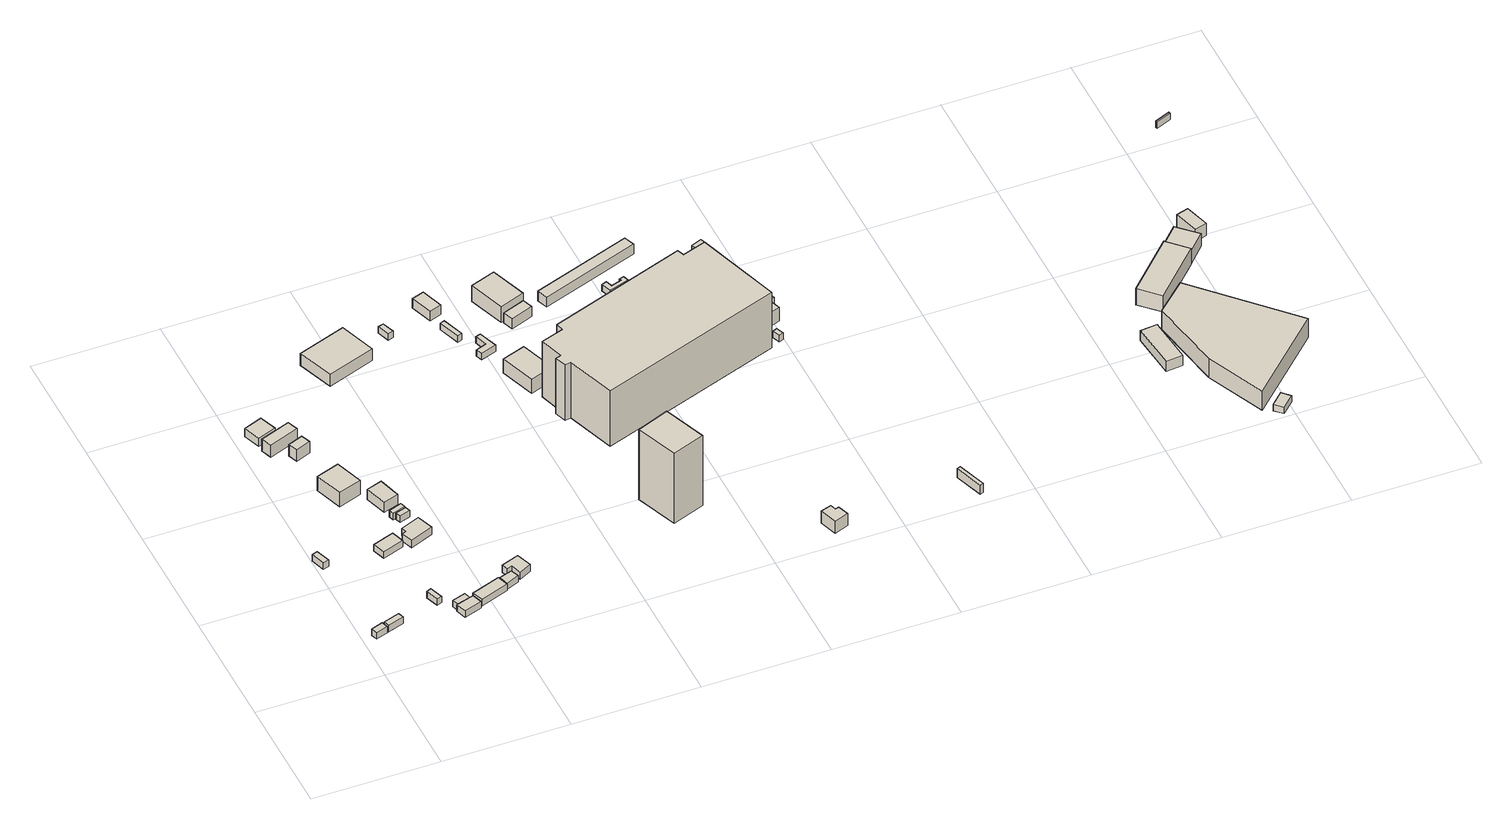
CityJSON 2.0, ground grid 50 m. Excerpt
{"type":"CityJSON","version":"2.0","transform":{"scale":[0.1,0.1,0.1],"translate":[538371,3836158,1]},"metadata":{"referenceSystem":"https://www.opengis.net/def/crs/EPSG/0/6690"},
"CityObjects":{
"building1":{"type":"Building","attributes":{"計測周辺長":15.48,"1/2500図郭":55,"区名":"此花区","町丁目名称":"北港２丁目","街区番号":4,"class":"3001","usage":"431","storeysAboveGround":1,"BuildingDetailAttribute.buildingRoofEdgeArea":13.7,"BuildingDetailAttribute.buildingStructureType":"610","BuildingDetailAttribute.buildingStructureOrgType":"2","BuildingDetailAttribute.detailedUsage":"1720","BuildingDetailAttribute.specifiedBuildingCoverageRate":0.6,"BuildingDetailAttribute.surveyYear":2017,"BuildingTsunamiRiskAttribute.description":"1","BuildingTsunamiRiskAttribute.rank":"2","BuildingTsunamiRiskAttribute.depth":0.93,"BuildingHighTideRiskAttribute.description":"1","BuildingHighTideRiskAttribute.rank":"3","BuildingHighTideRiskAttribute.depth":4.57,"BuildingIDAttribute.prefecture":"27","BuildingIDAttribute.city":"27104"},"geometry":[{"type":"Solid","lod":"1","boundaries":[[[[0,1,2,3]],[[2,4,5,3]],[[1,6,4,2]],[[0,7,6,1]],[[3,5,7,0]],[[4,6,7,5]]]]}]},
"building2":{"type":"Building","attributes":{"計測周辺長":18.63,"1/2500図郭":55,"区名":"此花区","町丁目名称":"北港２丁目","街区番号":4,"class":"3001","usage":"431","storeysAboveGround":1,"BuildingDetailAttribute.buildingRoofEdgeArea":17.08,"BuildingDetailAttribute.buildingStructureType":"610","BuildingDetailAttribute.buildingStructureOrgType":"2","BuildingDetailAttribute.detailedUsage":"1720","BuildingDetailAttribute.specifiedBuildingCoverageRate":0.6,"BuildingDetailAttribute.surveyYear":2017,"BuildingTsunamiRiskAttribute.description":"1","BuildingTsunamiRiskAttribute.rank":"2","BuildingTsunamiRiskAttribute.depth":1.03,"BuildingHighTideRiskAttribute.description":"1","BuildingHighTideRiskAttribute.rank":"3","BuildingHighTideRiskAttribute.depth":4.67,"BuildingIDAttribute.prefecture":"27","BuildingIDAttribute.city":"27104"},"geometry":[{"type":"Solid","lod":"1","boundaries":[[[[8,9,10,11]],[[10,12,13,11]],[[9,14,12,10]],[[8,15,14,9]],[[11,13,15,8]],[[12,14,15,13]]]]}]},
"building3":{"type":"Building","attributes":{"計測周辺長":17.08,"1/2500図郭":55,"区名":"此花区","町丁目名称":"北港２丁目","街区番号":4,"class":"3001","usage":"431","storeysAboveGround":1,"BuildingDetailAttribute.buildingRoofEdgeArea":15.06,"BuildingDetailAttribute.buildingStructureType":"610","BuildingDetailAttribute.buildingStructureOrgType":"2","BuildingDetailAttribute.detailedUsage":"1730","BuildingDetailAttribute.specifiedBuildingCoverageRate":0.6,"BuildingDetailAttribute.surveyYear":2017,"BuildingTsunamiRiskAttribute.description":"1","BuildingTsunamiRiskAttribute.rank":"2","BuildingTsunamiRiskAttribute.depth":1.32,"BuildingHighTideRiskAttribute.description":"1","BuildingHighTideRiskAttribute.rank":"3","BuildingHighTideRiskAttribute.depth":4.96,"BuildingIDAttribute.prefecture":"27","BuildingIDAttribute.city":"27104"},"geometry":[{"type":"Solid","lod":"1","boundaries":[[[[16,17,18,19]],[[18,20,21,19]],[[17,22,20,18]],[[16,23,22,17]],[[19,21,23,16]],[[20,22,23,21]]]]}]},
"building4":{"type":"Building","attributes":{"計測周辺長":14.97,"1/2500図郭":55,"区名":"此花区","町丁目名称":"北港２丁目","街区番号":4,"class":"3001","usage":"431","storeysAboveGround":1,"BuildingDetailAttribute.buildingRoofEdgeArea":10.94,"BuildingDetailAttribute.buildingStructureType":"610","BuildingDetailAttribute.buildingStructureOrgType":"2","BuildingDetailAttribute.detailedUsage":"1720","BuildingDetailAttribute.specifiedBuildingCoverageRate":0.6,"BuildingDetailAttribute.surveyYear":2017,"BuildingTsunamiRiskAttribute.description":"1","BuildingTsunamiRiskAttribute.rank":"2","BuildingTsunamiRiskAttribute.depth":1.37,"BuildingHighTideRiskAttribute.description":"1","BuildingHighTideRiskAttribute.rank":"4","BuildingHighTideRiskAttribute.depth":5.01,"BuildingIDAttribute.prefecture":"27","BuildingIDAttribute.city":"27104"},"geometry":[{"type":"Solid","lod":"1","boundaries":[[[[24,25,26,27]],[[26,28,29,27]],[[25,30,28,26]],[[24,31,30,25]],[[27,29,31,24]],[[28,30,31,29]]]]}]},
"building5":{"type":"Building","attributes":{"class":"3001","BuildingDetailAttribute.specifiedBuildingCoverageRate":0.6,"BuildingDetailAttribute.surveyYear":2017,"BuildingTsunamiRiskAttribute.description":"1","BuildingTsunamiRiskAttribute.rank":"2","BuildingTsunamiRiskAttribute.depth":1.23,"BuildingHighTideRiskAttribute.description":"1","BuildingHighTideRiskAttribute.rank":"3","BuildingHighTideRiskAttribute.depth":4.88,"BuildingIDAttribute.prefecture":"27","BuildingIDAttribute.city":"27104"},"geometry":[{"type":"Solid","lod":"1","boundaries":[[[[32,33,34,35]],[[34,36,37,35]],[[33,38,36,34]],[[32,39,38,33]],[[35,37,39,32]],[[36,38,39,37]]]]}]},
"building6":{"type":"Building","attributes":{"class":"3001","BuildingDetailAttribute.specifiedBuildingCoverageRate":0.6,"BuildingDetailAttribute.surveyYear":2017,"BuildingTsunamiRiskAttribute.description":"1","BuildingTsunamiRiskAttribute.rank":"2","BuildingTsunamiRiskAttribute.depth":1.2,"BuildingHighTideRiskAttribute.description":"1","BuildingHighTideRiskAttribute.rank":"3","BuildingHighTideRiskAttribute.depth":4.84,"BuildingIDAttribute.prefecture":"27","BuildingIDAttribute.city":"27104"},"geometry":[{"type":"Solid","lod":"1","boundaries":[[[[40,41,42,43]],[[42,44,45,43]],[[41,46,44,42]],[[40,47,46,41]],[[43,45,47,40]],[[44,46,47,45]]]]}]},
"building7":{"type":"Building","attributes":{"class":"3001","BuildingDetailAttribute.specifiedBuildingCoverageRate":0.6,"BuildingDetailAttribute.surveyYear":2017,"BuildingTsunamiRiskAttribute.description":"1","BuildingTsunamiRiskAttribute.rank":"2","BuildingTsunamiRiskAttribute.depth":1.22,"BuildingHighTideRiskAttribute.description":"1","BuildingHighTideRiskAttribute.rank":"3","BuildingHighTideRiskAttribute.depth":4.86,"BuildingIDAttribute.prefecture":"27","BuildingIDAttribute.city":"27104"},"geometry":[{"type":"Solid","lod":"1","boundaries":[[[[48,49,50,51,40,43]],[[40,47,45,43]],[[51,52,47,40]],[[50,53,52,51]],[[49,54,53,50]],[[48,55,54,49]],[[43,45,55,48]],[[47,52,53,54,55,45]]]]}]},
"building8":{"type":"Building","attributes":{"class":"3003","measuredHeight":3.9,"BuildingDetailAttribute.specifiedBuildingCoverageRate":0.6,"BuildingDetailAttribute.surveyYear":2017,"BuildingTsunamiRiskAttribute.description":"1","BuildingTsunamiRiskAttribute.rank":"2","BuildingTsunamiRiskAttribute.depth":1.31,"BuildingHighTideRiskAttribute.description":"1","BuildingHighTideRiskAttribute.rank":"3","BuildingHighTideRiskAttribute.depth":4.95,"BuildingIDAttribute.prefecture":"27","BuildingIDAttribute.city":"27104"},"geometry":[{"type":"Solid","lod":"1","boundaries":[[[[56,57,58,59]],[[58,60,61,59]],[[57,62,60,58]],[[56,63,62,57]],[[59,61,63,56]],[[60,62,63,61]]]]}]},
"building9":{"type":"Building","attributes":{"計測周辺長":42.69,"1/2500図郭":55,"区名":"此花区","町丁目名称":"北港２丁目","街区番号":4,"class":"3001","usage":"431","measuredHeight":6.8,"storeysAboveGround":1,"BuildingDetailAttribute.buildingRoofEdgeArea":113,"BuildingDetailAttribute.buildingStructureType":"603","BuildingDetailAttribute.buildingStructureOrgType":"3","BuildingDetailAttribute.detailedUsage":"1730","BuildingDetailAttribute.specifiedBuildingCoverageRate":0.6,"BuildingDetailAttribute.surveyYear":2017,"BuildingTsunamiRiskAttribute.description":"1","BuildingTsunamiRiskAttribute.rank":"2","BuildingTsunamiRiskAttribute.depth":1.46,"BuildingHighTideRiskAttribute.description":"1","BuildingHighTideRiskAttribute.rank":"4","BuildingHighTideRiskAttribute.depth":5.1,"BuildingIDAttribute.prefecture":"27","BuildingIDAttribute.city":"27104"},"geometry":[{"type":"Solid","lod":"1","boundaries":[[[[64,65,66,67]],[[66,68,69,67]],[[65,70,68,66]],[[64,71,70,65]],[[67,69,71,64]],[[68,70,71,69]]]]}]},
"building10":{"type":"Building","attributes":{"計測周辺長":34.88,"1/2500図郭":55,"区名":"此花区","町丁目名称":"北港２丁目","街区番号":4,"class":"3001","usage":"431","measuredHeight":5.6,"storeysAboveGround":1,"BuildingDetailAttribute.buildingRoofEdgeArea":59.3,"BuildingDetailAttribute.buildingStructureType":"610","BuildingDetailAttribute.buildingStructureOrgType":"2","BuildingDetailAttribute.detailedUsage":"1730","BuildingDetailAttribute.specifiedBuildingCoverageRate":0.6,"BuildingDetailAttribute.surveyYear":2017,"BuildingTsunamiRiskAttribute.description":"1","BuildingTsunamiRiskAttribute.rank":"2","BuildingTsunamiRiskAttribute.depth":1.35,"BuildingHighTideRiskAttribute.description":"1","BuildingHighTideRiskAttribute.rank":"3","BuildingHighTideRiskAttribute.depth":4.99,"BuildingIDAttribute.prefecture":"27","BuildingIDAttribute.city":"27104"},"geometry":[{"type":"Solid","lod":"1","boundaries":[[[[72,73,74,75]],[[74,76,77,75]],[[73,78,76,74]],[[72,79,78,73]],[[75,77,79,72]],[[76,78,79,77]]]]}]},
"building11":{"type":"Building","attributes":{"計測周辺長":20.85,"1/2500図郭":55,"区名":"此花区","町丁目名称":"北港２丁目","街区番号":4,"class":"3001","usage":"431","measuredHeight":5.4,"storeysAboveGround":1,"BuildingDetailAttribute.buildingRoofEdgeArea":25.79,"BuildingDetailAttribute.buildingStructureType":"610","BuildingDetailAttribute.buildingStructureOrgType":"2","BuildingDetailAttribute.detailedUsage":"1730","BuildingDetailAttribute.specifiedBuildingCoverageRate":0.6,"BuildingDetailAttribute.surveyYear":2017,"BuildingTsunamiRiskAttribute.description":"1","BuildingTsunamiRiskAttribute.rank":"2","BuildingTsunamiRiskAttribute.depth":1.22,"BuildingHighTideRiskAttribute.description":"1","BuildingHighTideRiskAttribute.rank":"3","BuildingHighTideRiskAttribute.depth":4.86,"BuildingIDAttribute.prefecture":"27","BuildingIDAttribute.city":"27104"},"geometry":[{"type":"Solid","lod":"1","boundaries":[[[[80,81,82,83]],[[82,84,85,83]],[[81,86,84,82]],[[80,87,86,81]],[[83,85,87,80]],[[84,86,87,85]]]]}]},
"building12":{"type":"Building","attributes":{"計測周辺長":33.84,"1/2500図郭":55,"区名":"此花区","町丁目名称":"北港２丁目","街区番号":4,"class":"3001","usage":"431","measuredHeight":3.1,"storeysAboveGround":1,"BuildingDetailAttribute.buildingRoofEdgeArea":57.75,"BuildingDetailAttribute.buildingStructureType":"610","BuildingDetailAttribute.buildingStructureOrgType":"2","BuildingDetailAttribute.detailedUsage":"1720","BuildingDetailAttribute.specifiedBuildingCoverageRate":0.6,"BuildingDetailAttribute.surveyYear":2017,"BuildingTsunamiRiskAttribute.description":"1","BuildingTsunamiRiskAttribute.rank":"2","BuildingTsunamiRiskAttribute.depth":1,"BuildingHighTideRiskAttribute.description":"1","BuildingHighTideRiskAttribute.rank":"3","BuildingHighTideRiskAttribute.depth":4.64,"BuildingIDAttribute.prefecture":"27","BuildingIDAttribute.city":"27104"},"geometry":[{"type":"Solid","lod":"1","boundaries":[[[[88,89,90,91]],[[90,92,93,91]],[[89,94,92,90]],[[88,95,94,89]],[[91,93,95,88]],[[92,94,95,93]]]]}]},
"building13":{"type":"Building","attributes":{"計測周辺長":34.57,"1/2500図郭":55,"区名":"此花区","町丁目名称":"北港２丁目","街区番号":4,"class":"3001","usage":"431","measuredHeight":3.4,"storeysAboveGround":1,"BuildingDetailAttribute.buildingRoofEdgeArea":68.35,"BuildingDetailAttribute.buildingStructureType":"603","BuildingDetailAttribute.buildingStructureOrgType":"3","BuildingDetailAttribute.detailedUsage":"1730","BuildingDetailAttribute.specifiedBuildingCoverageRate":0.6,"BuildingDetailAttribute.surveyYear":2017,"BuildingTsunamiRiskAttribute.description":"1","BuildingTsunamiRiskAttribute.rank":"2","BuildingTsunamiRiskAttribute.depth":1.32,"BuildingHighTideRiskAttribute.description":"1","BuildingHighTideRiskAttribute.rank":"3","BuildingHighTideRiskAttribute.depth":4.97,"BuildingIDAttribute.prefecture":"27","BuildingIDAttribute.city":"27104"},"geometry":[{"type":"Solid","lod":"1","boundaries":[[[[96,97,98,99,100,101]],[[100,102,103,101]],[[99,104,102,100]],[[98,105,104,99]],[[97,106,105,98]],[[96,107,106,97]],[[101,103,107,96]],[[102,104,105,106,107,103]]]]}]},
"building14":{"type":"Building","attributes":{"class":"3001","BuildingDetailAttribute.specifiedBuildingCoverageRate":0.6,"BuildingDetailAttribute.surveyYear":2017,"BuildingTsunamiRiskAttribute.description":"1","BuildingTsunamiRiskAttribute.rank":"2","BuildingTsunamiRiskAttribute.depth":1.26,"BuildingHighTideRiskAttribute.description":"1","BuildingHighTideRiskAttribute.rank":"3","BuildingHighTideRiskAttribute.depth":4.91,"BuildingIDAttribute.prefecture":"27","BuildingIDAttribute.city":"27104"},"geometry":[{"type":"Solid","lod":"1","boundaries":[[[[108,109,110,111]],[[110,112,113,111]],[[109,114,112,110]],[[108,115,114,109]],[[111,113,115,108]],[[112,114,115,113]]]]}]},
"building15":{"type":"Building","attributes":{"class":"3001","BuildingDetailAttribute.specifiedBuildingCoverageRate":0.6,"BuildingDetailAttribute.surveyYear":2017,"BuildingTsunamiRiskAttribute.description":"1","BuildingTsunamiRiskAttribute.rank":"2","BuildingTsunamiRiskAttribute.depth":1.26,"BuildingHighTideRiskAttribute.description":"1","BuildingHighTideRiskAttribute.rank":"3","BuildingHighTideRiskAttribute.depth":4.91,"BuildingIDAttribute.prefecture":"27","BuildingIDAttribute.city":"27104"},"geometry":[{"type":"Solid","lod":"1","boundaries":[[[[116,117,118,119]],[[118,120,121,119]],[[117,122,120,118]],[[116,123,122,117]],[[119,121,123,116]],[[120,122,123,121]]]]}]},
"building16":{"type":"Building","attributes":{"計測周辺長":31.16,"1/2500図郭":55,"区名":"此花区","町丁目名称":"北港２丁目","街区番号":4,"class":"3001","usage":"431","measuredHeight":4.8,"storeysAboveGround":1,"BuildingDetailAttribute.buildingRoofEdgeArea":58.84,"BuildingDetailAttribute.buildingStructureType":"603","BuildingDetailAttribute.buildingStructureOrgType":"3","BuildingDetailAttribute.detailedUsage":"1730","BuildingDetailAttribute.specifiedBuildingCoverageRate":0.6,"BuildingDetailAttribute.surveyYear":2017,"BuildingTsunamiRiskAttribute.description":"1","BuildingTsunamiRiskAttribute.rank":"2","BuildingTsunamiRiskAttribute.depth":1.36,"BuildingHighTideRiskAttribute.description":"1","BuildingHighTideRiskAttribute.rank":"4","BuildingHighTideRiskAttribute.depth":5,"BuildingIDAttribute.prefecture":"27","BuildingIDAttribute.city":"27104"},"geometry":[{"type":"Solid","lod":"1","boundaries":[[[[124,125,126,127]],[[126,128,129,127]],[[125,130,128,126]],[[124,131,130,125]],[[127,129,131,124]],[[128,130,131,129]]]]}]},
"building17":{"type":"Building","attributes":{"計測周辺長":15.34,"1/2500図郭":55,"区名":"此花区","町丁目名称":"北港２丁目","街区番号":4,"class":"3001","usage":"431","storeysAboveGround":1,"BuildingDetailAttribute.buildingRoofEdgeArea":13.35,"BuildingDetailAttribute.buildingStructureType":"610","BuildingDetailAttribute.buildingStructureOrgType":"2","BuildingDetailAttribute.detailedUsage":"1720","BuildingDetailAttribute.specifiedBuildingCoverageRate":0.6,"BuildingDetailAttribute.surveyYear":2017,"BuildingTsunamiRiskAttribute.description":"1","BuildingTsunamiRiskAttribute.rank":"2","BuildingTsunamiRiskAttribute.depth":1,"BuildingHighTideRiskAttribute.description":"1","BuildingHighTideRiskAttribute.rank":"3","BuildingHighTideRiskAttribute.depth":4.64,"BuildingIDAttribute.prefecture":"27","BuildingIDAttribute.city":"27104"},"geometry":[{"type":"Solid","lod":"1","boundaries":[[[[132,133,134,135]],[[134,136,137,135]],[[133,138,136,134]],[[132,139,138,133]],[[135,137,139,132]],[[136,138,139,137]]]]}]},
"building18":{"type":"Building","attributes":{"計測周辺長":18,"1/2500図郭":55,"区名":"此花区","町丁目名称":"北港２丁目","街区番号":4,"class":"3001","usage":"431","measuredHeight":3.4,"storeysAboveGround":1,"BuildingDetailAttribute.buildingRoofEdgeArea":17.06,"BuildingDetailAttribute.buildingStructureType":"610","BuildingDetailAttribute.buildingStructureOrgType":"2","BuildingDetailAttribute.detailedUsage":"1720","BuildingDetailAttribute.specifiedBuildingCoverageRate":0.6,"BuildingDetailAttribute.surveyYear":2017,"BuildingTsunamiRiskAttribute.description":"1","BuildingTsunamiRiskAttribute.rank":"2","BuildingTsunamiRiskAttribute.depth":1.01,"BuildingHighTideRiskAttribute.description":"1","BuildingHighTideRiskAttribute.rank":"3","BuildingHighTideRiskAttribute.depth":4.65,"BuildingIDAttribute.prefecture":"27","BuildingIDAttribute.city":"27104"},"geometry":[{"type":"Solid","lod":"1","boundaries":[[[[140,141,142,143,144,145]],[[144,146,147,145]],[[143,148,146,144]],[[142,149,148,143]],[[141,150,149,142]],[[140,151,150,141]],[[145,147,151,140]],[[146,148,149,150,151,147]]]]}]},
"building19":{"type":"Building","attributes":{"計測周辺長":71.31,"1/2500図郭":55,"区名":"此花区","町丁目名称":"北港２丁目","街区番号":4,"class":"3001","usage":"431","measuredHeight":5.6,"storeysAboveGround":1,"BuildingDetailAttribute.buildingRoofEdgeArea":311.62,"BuildingDetailAttribute.buildingStructureType":"610","BuildingDetailAttribute.buildingStructureOrgType":"2","BuildingDetailAttribute.detailedUsage":"1730","BuildingDetailAttribute.specifiedBuildingCoverageRate":0.6,"BuildingDetailAttribute.surveyYear":2017,"BuildingTsunamiRiskAttribute.description":"1","BuildingTsunamiRiskAttribute.rank":"2","BuildingTsunamiRiskAttribute.depth":1.22,"BuildingHighTideRiskAttribute.description":"1","BuildingHighTideRiskAttribute.rank":"3","BuildingHighTideRiskAttribute.depth":4.86,"BuildingIDAttribute.prefecture":"27","BuildingIDAttribute.city":"27104"},"geometry":[{"type":"Solid","lod":"1","boundaries":[[[[152,153,154,155]],[[154,156,157,155]],[[153,158,156,154]],[[152,159,158,153]],[[155,157,159,152]],[[156,158,159,157]]]]}]},
"building20":{"type":"Building","attributes":{"class":"3001","BuildingDetailAttribute.specifiedBuildingCoverageRate":0.6,"BuildingDetailAttribute.surveyYear":2017,"BuildingTsunamiRiskAttribute.description":"1","BuildingTsunamiRiskAttribute.rank":"2","BuildingTsunamiRiskAttribute.depth":1.18,"BuildingHighTideRiskAttribute.description":"1","BuildingHighTideRiskAttribute.rank":"3","BuildingHighTideRiskAttribute.depth":4.82,"BuildingIDAttribute.prefecture":"27","BuildingIDAttribute.city":"27104"},"geometry":[{"type":"Solid","lod":"1","boundaries":[[[[160,161,162,163]],[[162,164,165,163]],[[161,166,164,162]],[[160,167,166,161]],[[163,165,167,160]],[[164,166,167,165]]]]}]},
"building21":{"type":"Building","attributes":{"class":"3001","measuredHeight":3,"BuildingDetailAttribute.specifiedBuildingCoverageRate":0.6,"BuildingDetailAttribute.surveyYear":2017,"BuildingTsunamiRiskAttribute.description":"1","BuildingTsunamiRiskAttribute.rank":"2","BuildingTsunamiRiskAttribute.depth":0.74,"BuildingHighTideRiskAttribute.description":"1","BuildingHighTideRiskAttribute.rank":"3","BuildingHighTideRiskAttribute.depth":4.38,"BuildingIDAttribute.prefecture":"27","BuildingIDAttribute.city":"27104"},"geometry":[{"type":"Solid","lod":"1","boundaries":[[[[168,169,170,171]],[[170,172,173,171]],[[169,174,172,170]],[[168,175,174,169]],[[171,173,175,168]],[[172,174,175,173]]]]}]},
"building22":{"type":"Building","attributes":{"class":"3001","measuredHeight":4.4,"BuildingDetailAttribute.specifiedBuildingCoverageRate":0.6,"BuildingDetailAttribute.surveyYear":2017,"BuildingTsunamiRiskAttribute.description":"1","BuildingTsunamiRiskAttribute.rank":"2","BuildingTsunamiRiskAttribute.depth":0.67,"BuildingHighTideRiskAttribute.description":"1","BuildingHighTideRiskAttribute.rank":"3","BuildingHighTideRiskAttribute.depth":4.3,"BuildingIDAttribute.prefecture":"27","BuildingIDAttribute.city":"27104"},"geometry":[{"type":"Solid","lod":"1","boundaries":[[[[176,177,178,179]],[[178,180,181,179]],[[177,182,180,178]],[[176,183,182,177]],[[179,181,183,176]],[[180,182,183,181]]]]}]},
"building23":{"type":"Building","attributes":{"class":"3003","measuredHeight":33,"BuildingDetailAttribute.specifiedBuildingCoverageRate":0.6,"BuildingDetailAttribute.surveyYear":2017,"BuildingTsunamiRiskAttribute.description":"1","BuildingTsunamiRiskAttribute.rank":"2","BuildingTsunamiRiskAttribute.depth":1.19,"BuildingHighTideRiskAttribute.description":"1","BuildingHighTideRiskAttribute.rank":"3","BuildingHighTideRiskAttribute.depth":4.83,"BuildingIDAttribute.prefecture":"27","BuildingIDAttribute.city":"27104"},"geometry":[{"type":"Solid","lod":"1","boundaries":[[[[184,185,186,187]],[[186,188,189,187]],[[185,190,188,186]],[[184,191,190,185]],[[187,189,191,184]],[[188,190,191,189]]]]}]},
"building24":{"type":"Building","attributes":{"class":"3001","BuildingDetailAttribute.specifiedBuildingCoverageRate":0.6,"BuildingDetailAttribute.surveyYear":2017,"BuildingTsunamiRiskAttribute.description":"1","BuildingTsunamiRiskAttribute.rank":"2","BuildingTsunamiRiskAttribute.depth":0.76,"BuildingHighTideRiskAttribute.description":"1","BuildingHighTideRiskAttribute.rank":"3","BuildingHighTideRiskAttribute.depth":4.39,"BuildingIDAttribute.prefecture":"27","BuildingIDAttribute.city":"27104"},"geometry":[{"type":"Solid","lod":"1","boundaries":[[[[192,193,194,195,196,197]],[[196,198,199,197]],[[195,200,198,196]],[[194,201,200,195]],[[193,202,201,194]],[[192,203,202,193]],[[197,199,203,192]],[[198,200,201,202,203,199]]]]}]},
"building25":{"type":"Building","attributes":{"class":"3001","measuredHeight":6.6,"BuildingDetailAttribute.specifiedBuildingCoverageRate":0.6,"BuildingDetailAttribute.surveyYear":2017,"BuildingTsunamiRiskAttribute.description":"1","BuildingTsunamiRiskAttribute.rank":"2","BuildingTsunamiRiskAttribute.depth":0.74,"BuildingHighTideRiskAttribute.description":"1","BuildingHighTideRiskAttribute.rank":"3","BuildingHighTideRiskAttribute.depth":4.37,"BuildingIDAttribute.prefecture":"27","BuildingIDAttribute.city":"27104"},"geometry":[{"type":"Solid","lod":"1","boundaries":[[[[204,205,206,207]],[[206,208,209,207]],[[205,210,208,206]],[[204,211,210,205]],[[207,209,211,204]],[[208,210,211,209]]]]}]},
"building26":{"type":"Building","attributes":{"計測周辺長":52.02,"1/2500図郭":55,"区名":"此花区","町丁目名称":"北港２丁目","街区番号":4,"class":"3001","usage":"431","measuredHeight":7.4,"storeysAboveGround":2,"BuildingDetailAttribute.buildingRoofEdgeArea":163.42,"BuildingDetailAttribute.buildingStructureType":"610","BuildingDetailAttribute.buildingStructureOrgType":"2","BuildingDetailAttribute.detailedUsage":"1720","BuildingDetailAttribute.specifiedBuildingCoverageRate":0.6,"BuildingDetailAttribute.surveyYear":2017,"BuildingTsunamiRiskAttribute.description":"1","BuildingTsunamiRiskAttribute.rank":"2","BuildingTsunamiRiskAttribute.depth":0.58,"BuildingHighTideRiskAttribute.description":"1","BuildingHighTideRiskAttribute.rank":"3","BuildingHighTideRiskAttribute.depth":3.92,"BuildingIDAttribute.prefecture":"27","BuildingIDAttribute.city":"27104"},"geometry":[{"type":"Solid","lod":"1","boundaries":[[[[212,213,214,215]],[[214,216,217,215]],[[213,218,216,214]],[[212,219,218,213]],[[215,217,219,212]],[[216,218,219,217]]]]}]},
"building27":{"type":"Building","attributes":{"計測周辺長":28.12,"1/2500図郭":55,"区名":"此花区","町丁目名称":"北港２丁目","街区番号":4,"class":"3003","usage":"431","measuredHeight":4.6,"storeysAboveGround":1,"BuildingDetailAttribute.buildingRoofEdgeArea":42.85,"BuildingDetailAttribute.buildingStructureType":"610","BuildingDetailAttribute.buildingStructureOrgType":"2","BuildingDetailAttribute.detailedUsage":"1720","BuildingDetailAttribute.specifiedBuildingCoverageRate":0.6,"BuildingDetailAttribute.surveyYear":2017,"BuildingTsunamiRiskAttribute.description":"1","BuildingTsunamiRiskAttribute.rank":"2","BuildingTsunamiRiskAttribute.depth":0.58,"BuildingHighTideRiskAttribute.description":"1","BuildingHighTideRiskAttribute.rank":"3","BuildingHighTideRiskAttribute.depth":4.22,"BuildingIDAttribute.prefecture":"27","BuildingIDAttribute.city":"27104"},"geometry":[{"type":"Solid","lod":"1","boundaries":[[[[220,221,222,223]],[[222,224,225,223]],[[221,226,224,222]],[[220,227,226,221]],[[223,225,227,220]],[[224,226,227,225]]]]}]},
"building28":{"type":"Building","attributes":{"class":"3001","measuredHeight":5.7,"BuildingDetailAttribute.specifiedBuildingCoverageRate":0.6,"BuildingDetailAttribute.surveyYear":2017,"BuildingTsunamiRiskAttribute.description":"1","BuildingTsunamiRiskAttribute.rank":"2","BuildingTsunamiRiskAttribute.depth":1.05,"BuildingHighTideRiskAttribute.description":"1","BuildingHighTideRiskAttribute.rank":"3","BuildingHighTideRiskAttribute.depth":4.69,"BuildingIDAttribute.prefecture":"27","BuildingIDAttribute.city":"27104"},"geometry":[{"type":"Solid","lod":"1","boundaries":[[[[228,229,230,231,232,233]],[[232,234,235,233]],[[231,236,234,232]],[[230,237,236,231]],[[229,238,237,230]],[[228,239,238,229]],[[233,235,239,228]],[[234,236,237,238,239,235]]]]}]},
"building29":{"type":"Building","attributes":{"計測周辺長":211,"1/2500図郭":55,"区名":"此花区","町丁目名称":"北港２丁目","街区番号":4,"class":"3002","usage":"431","measuredHeight":26.3,"storeysAboveGround":6,"BuildingDetailAttribute.buildingRoofEdgeArea":1986.49,"BuildingDetailAttribute.buildingStructureType":"603","BuildingDetailAttribute.buildingStructureOrgType":"3","BuildingDetailAttribute.detailedUsage":"1720","BuildingDetailAttribute.specifiedBuildingCoverageRate":0.6,"BuildingDetailAttribute.surveyYear":2017,"BuildingTsunamiRiskAttribute.description":"1","BuildingTsunamiRiskAttribute.rank":"2","BuildingTsunamiRiskAttribute.depth":0.8,"BuildingHighTideRiskAttribute.description":"1","BuildingHighTideRiskAttribute.rank":"3","BuildingHighTideRiskAttribute.depth":4.44,"BuildingIDAttribute.prefecture":"27","BuildingIDAttribute.city":"27104"},"geometry":[{"type":"Solid","lod":"1","boundaries":[[[[240,241,242,243,244,245,246,247,248,249,250,251]],[[250,252,253,251]],[[249,254,252,250]],[[248,255,254,249]],[[247,256,255,248]],[[246,257,256,247]],[[245,258,257,246]],[[244,259,258,245]],[[243,260,259,244]],[[242,261,260,243]],[[241,262,261,242]],[[240,263,262,241]],[[251,253,263,240]],[[252,254,255,256,257,258,259,260,261,262,263,253]]]]}]},
"building30":{"type":"Building","attributes":{"計測周辺長":92.51,"1/2500図郭":55,"区名":"此花区","町丁目名称":"北港２丁目","街区番号":4,"class":"3003","usage":"431","measuredHeight":4.8,"storeysAboveGround":1,"BuildingDetailAttribute.buildingRoofEdgeArea":191.65,"BuildingDetailAttribute.buildingStructureType":"610","BuildingDetailAttribute.buildingStructureOrgType":"2","BuildingDetailAttribute.detailedUsage":"1720","BuildingDetailAttribute.specifiedBuildingCoverageRate":0.6,"BuildingDetailAttribute.surveyYear":2017,"BuildingTsunamiRiskAttribute.description":"1","BuildingTsunamiRiskAttribute.rank":"2","BuildingTsunamiRiskAttribute.depth":0.52,"BuildingHighTideRiskAttribute.description":"1","BuildingHighTideRiskAttribute.rank":"3","BuildingHighTideRiskAttribute.depth":4.09,"BuildingIDAttribute.prefecture":"27","BuildingIDAttribute.city":"27104"},"geometry":[{"type":"Solid","lod":"1","boundaries":[[[[264,265,266,267]],[[266,268,269,267]],[[265,270,268,266]],[[264,271,270,265]],[[267,269,271,264]],[[268,270,271,269]]]]}]},
"building31":{"type":"Building","attributes":{"class":"3001","BuildingDetailAttribute.specifiedBuildingCoverageRate":0.6,"BuildingDetailAttribute.surveyYear":2017,"BuildingTsunamiRiskAttribute.description":"1","BuildingTsunamiRiskAttribute.rank":"2","BuildingTsunamiRiskAttribute.depth":0.52,"BuildingHighTideRiskAttribute.description":"1","BuildingHighTideRiskAttribute.rank":"3","BuildingHighTideRiskAttribute.depth":4.15,"BuildingIDAttribute.prefecture":"27","BuildingIDAttribute.city":"27104"},"geometry":[{"type":"Solid","lod":"1","boundaries":[[[[272,273,274,275,276,277,278,279]],[[278,280,281,279]],[[277,282,280,278]],[[276,283,282,277]],[[275,284,283,276]],[[274,285,284,275]],[[273,286,285,274]],[[272,287,286,273]],[[279,281,287,272]],[[280,282,283,284,285,286,287,281]]]]}]},
"building32":{"type":"Building","attributes":{"class":"3001","BuildingDetailAttribute.specifiedBuildingCoverageRate":0.6,"BuildingDetailAttribute.surveyYear":2017,"BuildingTsunamiRiskAttribute.description":"1","BuildingTsunamiRiskAttribute.rank":"2","BuildingTsunamiRiskAttribute.depth":0.73,"BuildingHighTideRiskAttribute.description":"1","BuildingHighTideRiskAttribute.rank":"3","BuildingHighTideRiskAttribute.depth":4.36,"BuildingIDAttribute.prefecture":"27","BuildingIDAttribute.city":"27104"},"geometry":[{"type":"Solid","lod":"1","boundaries":[[[[288,289,290,291]],[[290,292,293,291]],[[289,294,292,290]],[[288,295,294,289]],[[291,293,295,288]],[[292,294,295,293]]]]}]},
"building33":{"type":"Building","attributes":{"計測周辺長":65.58,"1/2500図郭":55,"区名":"此花区","町丁目名称":"北港２丁目","街区番号":4,"class":"3001","usage":"431","measuredHeight":6.6,"storeysAboveGround":2,"BuildingDetailAttribute.buildingRoofEdgeArea":196.04,"BuildingDetailAttribute.buildingStructureType":"610","BuildingDetailAttribute.buildingStructureOrgType":"2","BuildingDetailAttribute.detailedUsage":"1720","BuildingDetailAttribute.specifiedBuildingCoverageRate":0.6,"BuildingDetailAttribute.surveyYear":2017,"BuildingTsunamiRiskAttribute.description":"1","BuildingTsunamiRiskAttribute.rank":"2","BuildingTsunamiRiskAttribute.depth":0.79,"BuildingHighTideRiskAttribute.description":"1","BuildingHighTideRiskAttribute.rank":"3","BuildingHighTideRiskAttribute.depth":4.42,"BuildingIDAttribute.prefecture":"27","BuildingIDAttribute.city":"27104"},"geometry":[{"type":"Solid","lod":"1","boundaries":[[[[296,297,298,299,300,301,302,303,304,305,306,307]],[[306,308,309,307]],[[305,310,308,306]],[[304,311,310,305]],[[303,312,311,304]],[[302,313,312,303]],[[301,314,313,302]],[[300,315,314,301]],[[299,316,315,300]],[[298,317,316,299]],[[297,318,317,298]],[[296,319,318,297]],[[307,309,319,296]],[[308,310,311,312,313,314,315,316,317,318,319,309]]]]}]},
"building34":{"type":"Building","attributes":{"計測周辺長":27.28,"1/2500図郭":55,"区名":"此花区","町丁目名称":"北港２丁目","街区番号":7,"class":"3003","usage":"431","measuredHeight":4.4,"storeysAboveGround":1,"BuildingDetailAttribute.buildingRoofEdgeArea":17.83,"BuildingDetailAttribute.buildingStructureType":"610","BuildingDetailAttribute.buildingStructureOrgType":"2","BuildingDetailAttribute.detailedUsage":"1720","BuildingDetailAttribute.specifiedBuildingCoverageRate":0.6,"BuildingDetailAttribute.surveyYear":2017,"BuildingTsunamiRiskAttribute.description":"1","BuildingTsunamiRiskAttribute.rank":"2","BuildingTsunamiRiskAttribute.depth":0.98,"BuildingHighTideRiskAttribute.description":"1","BuildingHighTideRiskAttribute.rank":"3","BuildingHighTideRiskAttribute.depth":4.61,"BuildingIDAttribute.prefecture":"27","BuildingIDAttribute.city":"27104"},"geometry":[{"type":"Solid","lod":"1","boundaries":[[[[320,321,322,323]],[[322,324,325,323]],[[321,326,324,322]],[[320,327,326,321]],[[323,325,327,320]],[[324,326,327,325]]]]}]},
"building35":{"type":"Building","attributes":{"class":"3001","BuildingDetailAttribute.specifiedBuildingCoverageRate":0.6,"BuildingDetailAttribute.surveyYear":2017,"BuildingTsunamiRiskAttribute.description":"1","BuildingTsunamiRiskAttribute.rank":"1","BuildingTsunamiRiskAttribute.depth":0.44,"BuildingHighTideRiskAttribute.description":"1","BuildingHighTideRiskAttribute.rank":"3","BuildingHighTideRiskAttribute.depth":4.08,"BuildingIDAttribute.prefecture":"27","BuildingIDAttribute.city":"27104"},"geometry":[{"type":"Solid","lod":"1","boundaries":[[[[328,329,330,331]],[[330,332,333,331]],[[329,334,332,330]],[[328,335,334,329]],[[331,333,335,328]],[[332,334,335,333]]]]}]},
"building36":{"type":"Building","attributes":{"計測周辺長":12.9,"1/2500図郭":55,"区名":"此花区","町丁目名称":"北港２丁目","街区番号":4,"class":"3001","usage":"431","storeysAboveGround":1,"BuildingDetailAttribute.buildingRoofEdgeArea":9.32,"BuildingDetailAttribute.buildingStructureType":"610","BuildingDetailAttribute.buildingStructureOrgType":"2","BuildingDetailAttribute.detailedUsage":"1720","BuildingDetailAttribute.specifiedBuildingCoverageRate":0.6,"BuildingDetailAttribute.surveyYear":2017,"BuildingTsunamiRiskAttribute.description":"1","BuildingTsunamiRiskAttribute.rank":"2","BuildingTsunamiRiskAttribute.depth":0.67,"BuildingHighTideRiskAttribute.description":"1","BuildingHighTideRiskAttribute.rank":"3","BuildingHighTideRiskAttribute.depth":4.31,"BuildingIDAttribute.prefecture":"27","BuildingIDAttribute.city":"27104"},"geometry":[{"type":"Solid","lod":"1","boundaries":[[[[336,337,338,339]],[[338,340,341,339]],[[337,342,340,338]],[[336,343,342,337]],[[339,341,343,336]],[[340,342,343,341]]]]}]},
"building37":{"type":"Building","attributes":{"計測周辺長":51.07,"1/2500図郭":55,"区名":"此花区","町丁目名称":"北港２丁目","街区番号":7,"class":"3001","usage":"431","measuredHeight":4.9,"storeysAboveGround":1,"BuildingDetailAttribute.buildingRoofEdgeArea":126.71,"BuildingDetailAttribute.buildingStructureType":"610","BuildingDetailAttribute.buildingStructureOrgType":"2","BuildingDetailAttribute.detailedUsage":"1720","BuildingDetailAttribute.specifiedBuildingCoverageRate":0.6,"BuildingDetailAttribute.surveyYear":2017,"BuildingTsunamiRiskAttribute.description":"1","BuildingTsunamiRiskAttribute.rank":"2","BuildingTsunamiRiskAttribute.depth":0.57,"BuildingHighTideRiskAttribute.description":"1","BuildingHighTideRiskAttribute.rank":"3","BuildingHighTideRiskAttribute.depth":3.98,"BuildingIDAttribute.prefecture":"27","BuildingIDAttribute.city":"27104"},"geometry":[{"type":"Solid","lod":"1","boundaries":[[[[344,345,346,347]],[[346,348,349,347]],[[345,350,348,346]],[[344,351,350,345]],[[347,349,351,344]],[[348,350,351,349]]]]}]},
"building38":{"type":"Building","attributes":{"計測周辺長":22.29,"1/2500図郭":55,"区名":"此花区","町丁目名称":"北港２丁目","街区番号":7,"class":"3001","usage":"431","storeysAboveGround":1,"BuildingDetailAttribute.buildingRoofEdgeArea":29.5,"BuildingDetailAttribute.buildingStructureType":"610","BuildingDetailAttribute.buildingStructureOrgType":"2","BuildingDetailAttribute.detailedUsage":"1720","BuildingDetailAttribute.specifiedBuildingCoverageRate":0.6,"BuildingDetailAttribute.surveyYear":2017,"BuildingTsunamiRiskAttribute.description":"1","BuildingTsunamiRiskAttribute.rank":"2","BuildingTsunamiRiskAttribute.depth":0.92,"BuildingHighTideRiskAttribute.description":"1","BuildingHighTideRiskAttribute.rank":"3","BuildingHighTideRiskAttribute.depth":4.12,"BuildingIDAttribute.prefecture":"27","BuildingIDAttribute.city":"27104"},"geometry":[{"type":"Solid","lod":"1","boundaries":[[[[352,353,354,355]],[[354,356,357,355]],[[353,358,356,354]],[[352,359,358,353]],[[355,357,359,352]],[[356,358,359,357]]]]}]},
"building39":{"type":"Building","attributes":{"計測周辺長":74.9,"1/2500図郭":55,"区名":"此花区","町丁目名称":"北港２丁目","街区番号":7,"class":"3001","usage":"431","measuredHeight":7.6,"storeysAboveGround":1,"BuildingDetailAttribute.buildingRoofEdgeArea":279.71,"BuildingDetailAttribute.buildingStructureType":"610","BuildingDetailAttribute.buildingStructureOrgType":"2","BuildingDetailAttribute.detailedUsage":"1720","BuildingDetailAttribute.specifiedBuildingCoverageRate":0.6,"BuildingDetailAttribute.surveyYear":2017,"BuildingTsunamiRiskAttribute.description":"1","BuildingTsunamiRiskAttribute.rank":"2","BuildingTsunamiRiskAttribute.depth":0.52,"BuildingHighTideRiskAttribute.description":"1","BuildingHighTideRiskAttribute.rank":"3","BuildingHighTideRiskAttribute.depth":4.04,"BuildingIDAttribute.prefecture":"27","BuildingIDAttribute.city":"27104"},"geometry":[{"type":"Solid","lod":"1","boundaries":[[[[360,361,362,363]],[[362,364,365,363]],[[361,366,364,362]],[[360,367,366,361]],[[363,365,367,360]],[[364,366,367,365]]]]}]},
"building40":{"type":"Building","attributes":{"計測周辺長":163.26,"1/2500図郭":55,"区名":"此花区","町丁目名称":"北港２丁目","街区番号":7,"class":"3001","usage":"431","measuredHeight":9,"storeysAboveGround":2,"BuildingDetailAttribute.buildingRoofEdgeArea":1527.22,"BuildingDetailAttribute.buildingStructureType":"610","BuildingDetailAttribute.buildingStructureOrgType":"2","BuildingDetailAttribute.detailedUsage":"1720","BuildingDetailAttribute.specifiedBuildingCoverageRate":0.6,"BuildingDetailAttribute.surveyYear":2017,"BuildingTsunamiRiskAttribute.description":"1","BuildingTsunamiRiskAttribute.rank":"2","BuildingTsunamiRiskAttribute.depth":0.7,"BuildingHighTideRiskAttribute.description":"1","BuildingHighTideRiskAttribute.rank":"3","BuildingHighTideRiskAttribute.depth":4.05,"BuildingIDAttribute.prefecture":"27","BuildingIDAttribute.city":"27104"},"geometry":[{"type":"Solid","lod":"1","boundaries":[[[[368,369,370,371,372]],[[371,373,374,372]],[[370,375,373,371]],[[369,376,375,370]],[[368,377,376,369]],[[372,374,377,368]],[[373,375,376,377,374]]]]}]},
"building41":{"type":"Building","attributes":{"計測周辺長":40.52,"1/2500図郭":55,"区名":"此花区","町丁目名称":"北港２丁目","街区番号":7,"class":"3003","usage":"431","measuredHeight":6.1,"storeysAboveGround":1,"BuildingDetailAttribute.buildingRoofEdgeArea":102.56,"BuildingDetailAttribute.buildingStructureType":"610","BuildingDetailAttribute.buildingStructureOrgType":"2","BuildingDetailAttribute.detailedUsage":"1720","BuildingDetailAttribute.specifiedBuildingCoverageRate":0.6,"BuildingDetailAttribute.surveyYear":2017,"BuildingTsunamiRiskAttribute.description":"1","BuildingTsunamiRiskAttribute.rank":"2","BuildingTsunamiRiskAttribute.depth":0.77,"BuildingHighTideRiskAttribute.description":"1","BuildingHighTideRiskAttribute.rank":"3","BuildingHighTideRiskAttribute.depth":4.22,"BuildingIDAttribute.prefecture":"27","BuildingIDAttribute.city":"27104"},"geometry":[{"type":"Solid","lod":"1","boundaries":[[[[378,379,380,381]],[[380,382,383,381]],[[379,384,382,380]],[[378,385,384,379]],[[381,383,385,378]],[[382,384,385,383]]]]}]},
"building42":{"type":"Building","attributes":{"class":"3001","measuredHeight":5.9,"BuildingDetailAttribute.specifiedBuildingCoverageRate":0.6,"BuildingDetailAttribute.surveyYear":2017,"BuildingTsunamiRiskAttribute.description":"1","BuildingTsunamiRiskAttribute.rank":"1","BuildingTsunamiRiskAttribute.depth":0.4,"BuildingHighTideRiskAttribute.description":"1","BuildingHighTideRiskAttribute.rank":"3","BuildingHighTideRiskAttribute.depth":3.87,"BuildingIDAttribute.prefecture":"27","BuildingIDAttribute.city":"27104"},"geometry":[{"type":"Solid","lod":"1","boundaries":[[[[386,387,388,389]],[[388,390,391,389]],[[387,392,390,388]],[[386,393,392,387]],[[389,391,393,386]],[[390,392,393,391]]]]}]},
"building43":{"type":"Building","attributes":{"class":"3001","BuildingDetailAttribute.specifiedBuildingCoverageRate":0.6,"BuildingDetailAttribute.surveyYear":2017,"BuildingTsunamiRiskAttribute.description":"1","BuildingTsunamiRiskAttribute.rank":"2","BuildingTsunamiRiskAttribute.depth":0.69,"BuildingHighTideRiskAttribute.description":"1","BuildingHighTideRiskAttribute.rank":"3","BuildingHighTideRiskAttribute.depth":4.18,"BuildingIDAttribute.prefecture":"27","BuildingIDAttribute.city":"27104"},"geometry":[{"type":"Solid","lod":"1","boundaries":[[[[394,395,396,397]],[[396,398,399,397]],[[395,400,398,396]],[[394,401,400,395]],[[397,399,401,394]],[[398,400,401,399]]]]}]}
},
"vertices":[
[40,211,3],[87,227,3],[96,201,3],[48,185,3],[96,201,33],[48,185,33],[87,227,33],[40,211,33],
[95,228,3],[160,249,3],[168,225,3],[103,204,3],[168,225,33],[103,204,33],[160,249,33],[95,228,33],
[4,658,2],[27,665,2],[47,608,2],[22,600,2],[47,608,32],[22,600,32],[27,665,32],[4,658,32],
[298,316,3],[317,324,3],[335,272,3],[316,265,3],[335,272,33],[316,265,33],[317,324,33],[298,316,33],
[225,620,2],[310,650,2],[327,599,2],[242,570,2],[327,599,32],[242,570,32],[310,650,32],[225,620,32],
[371,211,3],[363,237,3],[417,254,3],[425,228,3],[417,254,33],[425,228,33],[363,237,33],[371,211,33],
[439,232,3],[452,191,3],[380,167,3],[367,209,3],[367,209,33],[380,167,33],[452,191,33],[439,232,33],
[47,1357,2],[121,1384,2],[146,1316,2],[72,1289,2],[146,1316,41],[72,1289,41],[121,1384,41],[47,1357,41],
[169,992,2],[261,1023,2],[299,913,2],[207,882,2],[299,913,70],[207,882,70],[261,1023,70],[169,992,70],
[73,1264,1],[193,1309,1],[209,1266,1],[89,1221,1],[209,1266,57],[89,1221,57],[193,1309,57],[73,1264,57],
[150,1202,2],[209,1224,2],[223,1186,2],[163,1164,2],[223,1186,56],[163,1164,56],[209,1224,56],[150,1202,56],
[443,242,4],[558,283,4],[573,238,4],[459,197,4],[573,238,35],[459,197,35],[558,283,35],[443,242,35],
[337,628,2],[354,636,2],[347,656,2],[424,687,2],[448,620,2],[354,582,2],[448,620,36],[354,582,36],[424,687,36],[347,656,36],[354,636,36],[337,628,36],
[347,764,2],[399,783,2],[406,762,2],[354,744,2],[406,762,32],[354,744,32],[399,783,32],[347,764,32],
[363,743,2],[406,757,2],[413,736,2],[370,722,2],[413,736,32],[370,722,32],[406,757,32],[363,743,32],
[312,881,1],[374,901,1],[400,814,1],[340,793,1],[400,814,49],[340,793,49],[374,901,49],[312,881,49],
[562,280,5],[614,297,5],[626,264,5],[575,241,5],[626,264,35],[575,241,35],[614,297,35],[562,280,35],
[623,315,5],[604,308,5],[594,333,5],[665,359,5],[687,298,5],[638,273,5],[687,298,39],[638,273,39],[665,359,39],[594,333,39],[604,308,39],[623,315,39],
[377,1626,3],[569,1693,3],[620,1548,3],[429,1482,3],[620,1548,59],[429,1482,59],[569,1693,59],[377,1626,59],
[696,1672,5],[718,1679,5],[735,1630,5],[713,1623,5],[735,1630,35],[713,1623,35],[718,1679,35],[696,1672,35],
[901,1597,10],[920,1604,10],[951,1517,10],[932,1510,10],[951,1517,40],[932,1510,40],[920,1604,40],[901,1597,40],
[856,1738,13],[905,1755,13],[935,1667,13],[886,1650,13],[935,1667,57],[886,1650,57],[905,1755,57],[856,1738,57],
[1190,495,7],[1319,546,7],[1384,376,7],[1254,328,7],[1384,376,337],[1254,328,337],[1319,546,337],[1190,495,337],
[963,1416,11],[1006,1431,11],[989,1481,11],[1009,1488,11],[1035,1412,11],[972,1391,11],[1035,1412,41],[972,1391,41],[1009,1488,41],[989,1481,41],[1006,1431,41],[963,1416,41],
[1017,1302,6],[1110,1334,6],[1159,1194,6],[1066,1161,6],[1159,1194,72],[1066,1161,72],[1110,1334,72],[1017,1302,72],
[1062,1688,13],[1162,1724,13],[1213,1579,13],[1113,1543,13],[1213,1579,87],[1113,1543,87],[1162,1724,87],[1062,1688,87],
[1120,1538,13],[1210,1571,13],[1225,1529,13],[1135,1496,13],[1225,1529,60],[1135,1496,60],[1210,1571,60],[1120,1538,60],
[1732,128,4],[1775,142,4],[1783,119,4],[1797,123,4],[1813,78,4],[1755,58,4],[1813,78,61],[1755,58,61],[1797,123,61],[1783,119,61],[1775,142,61],[1732,128,61],
[1141,988,7],[1117,982,7],[1100,1029,7],[1122,1035,7],[1093,1130,7],[1182,1160,7],[1175,1191,7],[1722,1383,7],[1733,1355,7],[1827,1387,7],[1939,1048,7],[1208,794,7],[1939,1048,269],[1208,794,269],[1827,1387,269],[1733,1355,269],[1722,1383,269],[1175,1191,269],[1182,1160,269],[1093,1130,269],[1122,1035,269],[1100,1029,269],[1117,982,269],[1141,988,269],
[1277,1596,14],[1670,1733,14],[1686,1690,14],[1292,1553,14],[1686,1690,61],[1292,1553,61],[1670,1733,61],[1277,1596,61],
[1507,1559,11],[1527,1566,11],[1536,1539,11],[1578,1553,11],[1575,1561,11],[1594,1567,11],[1601,1543,11],[1520,1517,11],[1601,1543,41],[1520,1517,41],[1594,1567,41],[1575,1561,41],[1578,1553,41],[1536,1539,41],[1527,1566,41],[1507,1559,41],
[1963,1094,10],[1981,1101,10],[1993,1070,10],[1974,1063,10],[1993,1070,40],[1974,1063,40],[1981,1101,40],[1963,1094,40],
[1889,1289,11],[1878,1285,11],[1870,1309,11],[1879,1312,11],[1865,1352,11],[1885,1359,11],[1883,1366,11],[1920,1379,11],[1925,1364,11],[1945,1371,11],[2017,1163,11],[1942,1136,11],[2017,1163,77],[1942,1136,77],[1945,1371,77],[1925,1364,77],[1920,1379,77],[1883,1366,77],[1885,1359,77],[1865,1352,77],[1879,1312,77],[1870,1309,77],[1878,1285,77],[1889,1289,77],
[2267,157,7],[2281,162,7],[2321,47,7],[2307,42,7],[2321,47,50],[2307,42,50],[2281,162,50],[2267,157,50],
[1879,1622,13],[1921,1638,13],[1928,1621,13],[1885,1605,13],[1928,1621,43],[1885,1605,43],[1921,1638,43],[1879,1622,43],
[2004,1287,11],[2025,1295,11],[2038,1255,11],[2017,1248,11],[2038,1255,41],[2017,1248,41],[2025,1295,41],[2004,1287,41],
[3148,566,8],[3215,573,8],[3234,386,8],[3166,379,8],[3234,386,56],[3166,379,56],[3215,573,56],[3148,566,56],
[3430,37,10],[3479,85,10],[3509,53,10],[3460,7,10],[3509,53,40],[3460,7,40],[3479,85,40],[3430,37,40],
[3473,867,8],[3283,674,8],[3209,747,8],[3400,940,8],[3209,747,84],[3400,940,84],[3283,674,84],[3473,867,84],
[3292,293,7],[3242,592,7],[3360,701,7],[3699,347,7],[3397,57,7],[3699,347,97],[3397,57,97],[3360,701,97],[3242,592,97],[3292,293,97],
[3400,940,10],[3469,1011,10],[3543,939,10],[3473,867,10],[3543,939,70],[3473,867,70],[3469,1011,70],[3400,940,70],
[3503,1065,11],[3552,1080,11],[3581,982,11],[3532,968,11],[3581,982,70],[3532,968,70],[3552,1080,70],[3503,1065,70],
[3645,1581,11],[3706,1605,11],[3708,1598,11],[3647,1574,11],[3708,1598,41],[3647,1574,41],[3706,1605,41],[3645,1581,41]
]}
